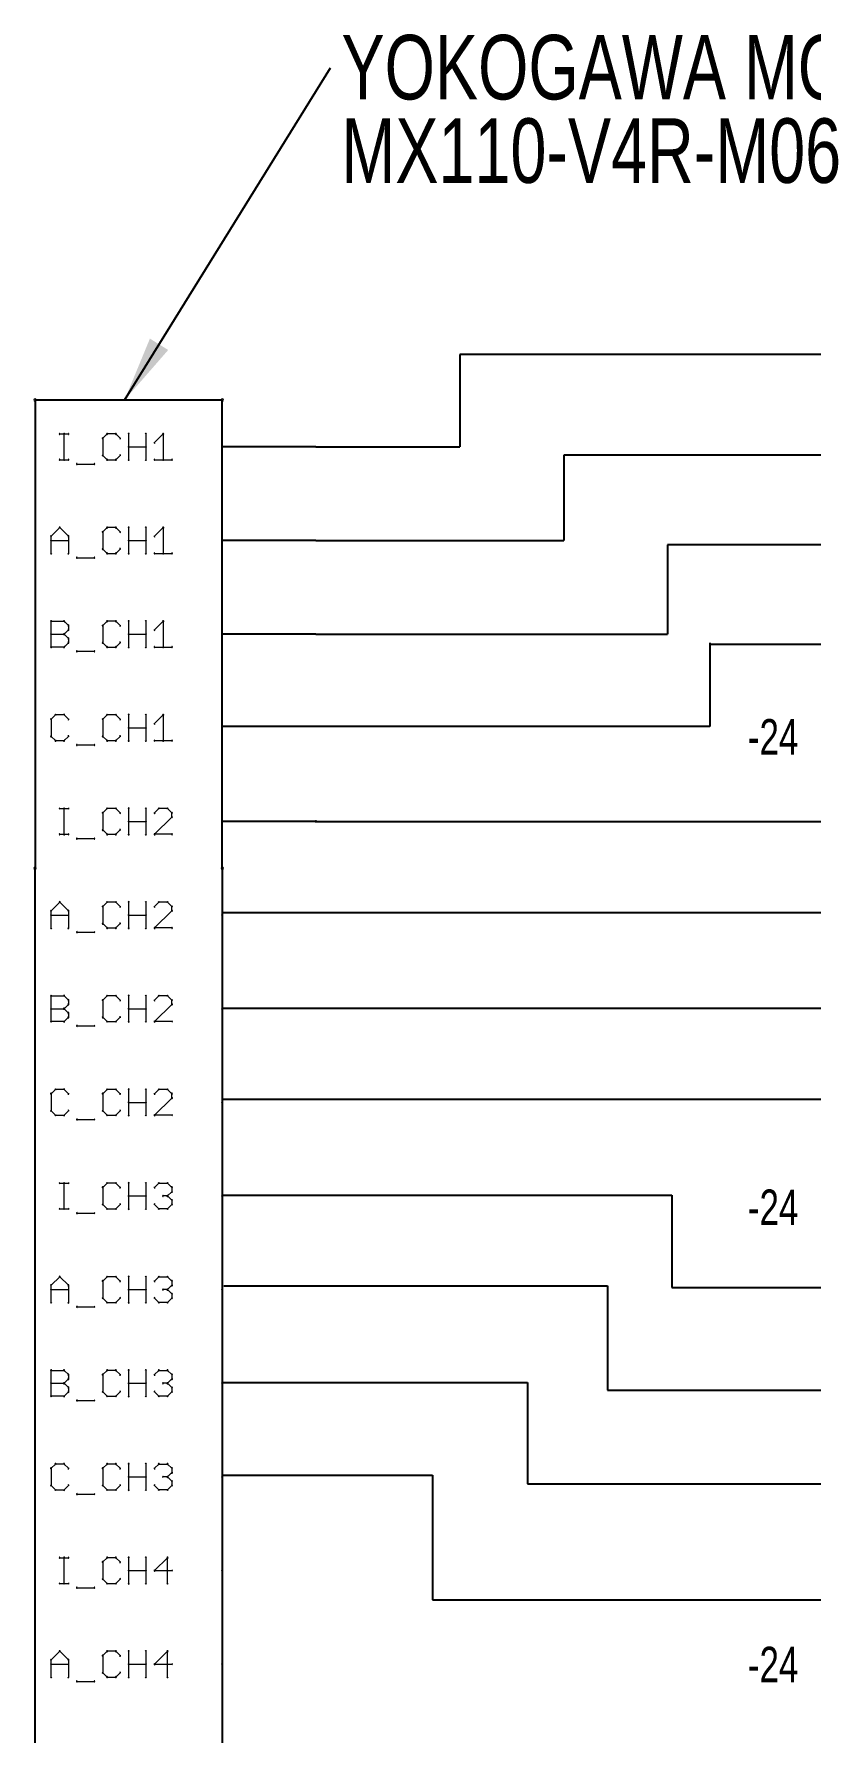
# Paper-space layout 'TEMPERATURE MODULE' of a CAD drawing. Header units: inches. Extents: x 0.5 to 16.2, y 0.3 to 10.6.
# Drawn here: x 3.147 to 4.806, y 5.005 to 8.632 of the extents above; entities that cross this region are included whole.
import ezdxf

# ---------------------------------------------------------------- set-up
doc = ezdxf.new("R2010")
doc.units = ezdxf.units.IN
doc.header["$MEASUREMENT"] = 0
for name, color, linetype in [('94', 14, 'Continuous'), ('TEXT', 4, 'Continuous'), ('THIN_RED', 1, 'Continuous')]:
    doc.layers.add(name, color=color, linetype=linetype)
doc.styles.add('SLDTEXTSTYLE0', font='TXT', dxfattribs={"width": 0.736842})
doc.styles.add('SLDTEXTSTYLE2', font='TXT', dxfattribs={"width": 0.75})
doc.dimstyles.new('SLDDIMSTYLE0', dxfattribs={"dimtxt": 0.18, "dimasz": 0.14, "dimexe": 0, "dimexo": 0.0625, "dimgap": 0, "dimtad": 0, "dimtih": 1, "dimtoh": 1, "dimdec": 0, "dimrnd": 1e-09, "dimzin": 0, "dimdsep": 46, "dimtxsty": 'Standard', "dimsah": 1, "dimcen": 0.09, "dimadec": 0, "dimazin": 0, "dimtfac": 0.14, "dimtdec": 0, "dimtofl": 0, "dimtmove": 0, "dimatfit": 3, "dimfxl": 0, "dimfrac": 2, "dimtolj": 1, "dimtzin": 0, "dimarcsym": 0})

# ---------------------------------------------------------------- blocks, each defined once
blk = doc.blocks.new('SW_NOTE_0_122')
at = {"layer": 'TEXT', "color": 0, "char_height": 0.137795, "attachment_point": 1, "style": 'SLDTEXTSTYLE2'}
for s, insert in [('YOKOGAWA MODULE 3:', (0.0237, 0.07)), ('MX110-V4R-M06', (0.0237, -0.1082))]:
    blk.add_mtext(s, dxfattribs=dict(at, insert=insert))

psp = doc.layouts.new('TEMPERATURE MODULE')

# ---------------------------------------------------------------- linework, layer by layer
at = {"layer": '94', "lineweight": 25}
for p, q in [((3.55, 7.85), (3.15, 7.85)), ((3.15, 7.85), (3.15, 6.85)), ((3.55, 6.85), (3.55, 7.85)), ((3.75, 7.75), (3.55, 7.75)), ((3.75, 7.55), (3.55, 7.55)), ((3.75, 7.35), (3.55, 7.35)), ((3.75, 6.95), (3.55, 6.95)), ((3.15, 3.05), (3.15, 6.85)), ((3.55, 6.85), (3.55, 3.05))]:
    psp.add_line(p, q, dxfattribs=at)
at = {"layer": '94', "lineweight": 18}
for centre, radius, start, end in [((3.15, 7.85), 0.0025, 90, 270), ((3.15, 7.85), 0.0025, 0, 180), ((3.55, 7.85), 0.0025, 0, 180), ((3.55, 7.85), 0.0025, 270, 90), ((3.55, 7.75), 0.0015, 90, 270), ((3.55, 7.55), 0.0015, 90, 270), ((3.55, 7.35), 0.0015, 90, 270), ((3.55, 7.15), 0.0015, 90, 270), ((3.55, 6.95), 0.0015, 90, 270), ((3.75, 6.95), 0.0015, 270, 90), ((3.15, 6.85), 0.0025, 0, 180), ((3.15, 6.85), 0.0025, 180, 0), ((3.55, 6.85), 0.0025, 0, 180), ((3.55, 6.85), 0.0025, 180, 0), ((3.55, 6.75), 0.0015, 90, 270), ((3.55, 6.55), 0.0015, 90, 270), ((3.55, 6.35), 0.0015, 90, 270), ((3.55, 6.15), 0.0015, 90, 270), ((3.55, 5.95), 0.0015, 90, 270), ((3.55, 5.75), 0.0015, 90, 270), ((3.55, 5.55), 0.0015, 90, 270), ((3.55, 5.35), 0.0015, 90, 270), ((3.55, 5.15), 0.0015, 90, 270)]:
    psp.add_arc(centre, radius, start, end, dxfattribs=at)
at = {"layer": 'TEXT', "lineweight": 18}
for p, q in [((3.2027, 7.7775), (3.221, 7.7775)), ((3.2119, 7.7225), (3.2119, 7.7775)), ((3.3039, 7.7775), (3.2948, 7.7684)), ((3.2948, 7.7684), (3.2948, 7.7317)), ((3.3223, 7.7775), (3.3039, 7.7775)), ((3.3315, 7.7684), (3.3223, 7.7775)), ((3.35, 7.7225), (3.35, 7.7775)), ((3.3867, 7.7775), (3.3867, 7.7225)), ((3.4053, 7.7592), (3.4236, 7.7775)), ((3.4236, 7.7775), (3.4236, 7.7225)), ((3.2948, 7.7317), (3.3039, 7.7225)), ((3.3223, 7.7225), (3.3315, 7.7317)), ((3.35, 7.75), (3.3867, 7.75)), ((3.2027, 7.7225), (3.221, 7.7225)), ((3.2395, 7.7133), (3.2762, 7.7133)), ((3.3039, 7.7225), (3.3223, 7.7225)), ((3.4053, 7.7225), (3.442, 7.7225)), ((3.1843, 7.5592), (3.2026, 7.5775)), ((3.1843, 7.5225), (3.1843, 7.5592)), ((3.1843, 7.55), (3.221, 7.55)), ((3.2026, 7.5775), (3.221, 7.5592)), ((3.221, 7.5592), (3.221, 7.5225)), ((3.3039, 7.5775), (3.2948, 7.5684)), ((3.2948, 7.5684), (3.2948, 7.5317)), ((3.3223, 7.5775), (3.3039, 7.5775)), ((3.3315, 7.5684), (3.3223, 7.5775)), ((3.35, 7.5225), (3.35, 7.5775)), ((3.35, 7.55), (3.3867, 7.55)), ((3.3867, 7.5775), (3.3867, 7.5225)), ((3.4053, 7.5592), (3.4236, 7.5775)), ((3.4236, 7.5775), (3.4236, 7.5225)), ((3.2395, 7.5133), (3.2762, 7.5133)), ((3.2948, 7.5317), (3.3039, 7.5225)), ((3.3039, 7.5225), (3.3223, 7.5225)), ((3.3223, 7.5225), (3.3315, 7.5317)), ((3.4053, 7.5225), (3.442, 7.5225)), ((3.1843, 7.3225), (3.1843, 7.3775)), ((3.1843, 7.3775), (3.2118, 7.3775)), ((3.2118, 7.3775), (3.221, 7.3684)), ((3.221, 7.3684), (3.221, 7.3592)), ((3.3039, 7.3775), (3.2948, 7.3684)), ((3.2948, 7.3684), (3.2948, 7.3317)), ((3.3223, 7.3775), (3.3039, 7.3775)), ((3.3315, 7.3684), (3.3223, 7.3775)), ((3.35, 7.3225), (3.35, 7.3775)), ((3.3867, 7.3775), (3.3867, 7.3225)), ((3.4053, 7.3592), (3.4236, 7.3775)), ((3.4236, 7.3775), (3.4236, 7.3225)), ((3.1843, 7.35), (3.2118, 7.35)), ((3.221, 7.3592), (3.2118, 7.35)), ((3.2118, 7.35), (3.221, 7.3408)), ((3.221, 7.3317), (3.2118, 7.3225)), ((3.221, 7.3408), (3.221, 7.3317)), ((3.2948, 7.3317), (3.3039, 7.3225)), ((3.3223, 7.3225), (3.3315, 7.3317)), ((3.35, 7.35), (3.3867, 7.35)), ((3.2118, 7.3225), (3.1843, 7.3225)), ((3.2395, 7.3133), (3.2762, 7.3133)), ((3.3039, 7.3225), (3.3223, 7.3225)), ((3.4053, 7.3225), (3.442, 7.3225)), ((3.1934, 7.1775), (3.1843, 7.1684)), ((3.1843, 7.1684), (3.1843, 7.1317)), ((3.2118, 7.1775), (3.1934, 7.1775)), ((3.221, 7.1684), (3.2118, 7.1775)), ((3.3039, 7.1775), (3.2948, 7.1684)), ((3.2948, 7.1684), (3.2948, 7.1317)), ((3.3223, 7.1775), (3.3039, 7.1775)), ((3.3315, 7.1684), (3.3223, 7.1775)), ((3.35, 7.1225), (3.35, 7.1775)), ((3.35, 7.15), (3.3867, 7.15)), ((3.3867, 7.1775), (3.3867, 7.1225)), ((3.4053, 7.1592), (3.4236, 7.1775)), ((3.4236, 7.1775), (3.4236, 7.1225)), ((3.1843, 7.1317), (3.1934, 7.1225)), ((3.1934, 7.1225), (3.2118, 7.1225)), ((3.2118, 7.1225), (3.221, 7.1317)), ((3.2395, 7.1133), (3.2762, 7.1133)), ((3.2948, 7.1317), (3.3039, 7.1225)), ((3.3039, 7.1225), (3.3223, 7.1225)), ((3.3223, 7.1225), (3.3315, 7.1317)), ((3.4053, 7.1225), (3.442, 7.1225)), ((3.2027, 6.9775), (3.221, 6.9775)), ((3.2119, 6.9225), (3.2119, 6.9775)), ((3.3039, 6.9775), (3.2948, 6.9684)), ((3.2948, 6.9684), (3.2948, 6.9317)), ((3.3223, 6.9775), (3.3039, 6.9775)), ((3.3315, 6.9684), (3.3223, 6.9775)), ((3.35, 6.9225), (3.35, 6.9775)), ((3.3867, 6.9775), (3.3867, 6.9225)), ((3.4144, 6.9775), (3.4053, 6.9684)), ((3.4328, 6.9775), (3.4144, 6.9775)), ((3.442, 6.9684), (3.4328, 6.9775)), ((3.442, 6.9592), (3.442, 6.9684)), ((3.2948, 6.9317), (3.3039, 6.9225)), ((3.3223, 6.9225), (3.3315, 6.9317)), ((3.35, 6.95), (3.3867, 6.95)), ((3.4053, 6.9225), (3.442, 6.9592)), ((3.2027, 6.9225), (3.221, 6.9225)), ((3.2395, 6.9133), (3.2762, 6.9133)), ((3.3039, 6.9225), (3.3223, 6.9225)), ((3.442, 6.9225), (3.4053, 6.9225)), ((3.1843, 6.7592), (3.2026, 6.7775)), ((3.1843, 6.7225), (3.1843, 6.7592)), ((3.1843, 6.75), (3.221, 6.75)), ((3.2026, 6.7775), (3.221, 6.7592)), ((3.221, 6.7592), (3.221, 6.7225)), ((3.3039, 6.7775), (3.2948, 6.7684)), ((3.2948, 6.7684), (3.2948, 6.7317)), ((3.3223, 6.7775), (3.3039, 6.7775)), ((3.3315, 6.7684), (3.3223, 6.7775)), ((3.35, 6.7225), (3.35, 6.7775)), ((3.35, 6.75), (3.3867, 6.75)), ((3.3867, 6.7775), (3.3867, 6.7225)), ((3.4144, 6.7775), (3.4053, 6.7684)), ((3.4053, 6.7225), (3.442, 6.7592)), ((3.4328, 6.7775), (3.4144, 6.7775)), ((3.442, 6.7684), (3.4328, 6.7775)), ((3.442, 6.7592), (3.442, 6.7684)), ((3.2395, 6.7133), (3.2762, 6.7133)), ((3.2948, 6.7317), (3.3039, 6.7225)), ((3.3039, 6.7225), (3.3223, 6.7225)), ((3.3223, 6.7225), (3.3315, 6.7317)), ((3.442, 6.7225), (3.4053, 6.7225)), ((3.1843, 6.5225), (3.1843, 6.5775)), ((3.1843, 6.5775), (3.2118, 6.5775)), ((3.2118, 6.5775), (3.221, 6.5684)), ((3.221, 6.5684), (3.221, 6.5592)), ((3.3039, 6.5775), (3.2948, 6.5684)), ((3.2948, 6.5684), (3.2948, 6.5317)), ((3.3223, 6.5775), (3.3039, 6.5775)), ((3.3315, 6.5684), (3.3223, 6.5775)), ((3.35, 6.5225), (3.35, 6.5775)), ((3.3867, 6.5775), (3.3867, 6.5225)), ((3.4144, 6.5775), (3.4053, 6.5684)), ((3.4328, 6.5775), (3.4144, 6.5775)), ((3.442, 6.5684), (3.4328, 6.5775)), ((3.442, 6.5592), (3.442, 6.5684)), ((3.1843, 6.55), (3.2118, 6.55)), ((3.221, 6.5592), (3.2118, 6.55)), ((3.2118, 6.55), (3.221, 6.5408)), ((3.221, 6.5317), (3.2118, 6.5225)), ((3.221, 6.5408), (3.221, 6.5317)), ((3.2948, 6.5317), (3.3039, 6.5225)), ((3.3223, 6.5225), (3.3315, 6.5317)), ((3.35, 6.55), (3.3867, 6.55)), ((3.4053, 6.5225), (3.442, 6.5592)), ((3.2118, 6.5225), (3.1843, 6.5225)), ((3.2395, 6.5133), (3.2762, 6.5133)), ((3.3039, 6.5225), (3.3223, 6.5225)), ((3.442, 6.5225), (3.4053, 6.5225)), ((3.1934, 6.3775), (3.1843, 6.3684)), ((3.1843, 6.3684), (3.1843, 6.3317)), ((3.2118, 6.3775), (3.1934, 6.3775)), ((3.221, 6.3684), (3.2118, 6.3775)), ((3.3039, 6.3775), (3.2948, 6.3684)), ((3.2948, 6.3684), (3.2948, 6.3317)), ((3.3223, 6.3775), (3.3039, 6.3775)), ((3.3315, 6.3684), (3.3223, 6.3775)), ((3.35, 6.3225), (3.35, 6.3775)), ((3.35, 6.35), (3.3867, 6.35)), ((3.3867, 6.3775), (3.3867, 6.3225)), ((3.4144, 6.3775), (3.4053, 6.3684)), ((3.4053, 6.3225), (3.442, 6.3592)), ((3.4328, 6.3775), (3.4144, 6.3775)), ((3.442, 6.3684), (3.4328, 6.3775)), ((3.442, 6.3592), (3.442, 6.3684)), ((3.1843, 6.3317), (3.1934, 6.3225)), ((3.1934, 6.3225), (3.2118, 6.3225)), ((3.2118, 6.3225), (3.221, 6.3317)), ((3.2395, 6.3133), (3.2762, 6.3133)), ((3.2948, 6.3317), (3.3039, 6.3225)), ((3.3039, 6.3225), (3.3223, 6.3225)), ((3.3223, 6.3225), (3.3315, 6.3317)), ((3.442, 6.3225), (3.4053, 6.3225)), ((3.2027, 6.1775), (3.221, 6.1775)), ((3.2119, 6.1225), (3.2119, 6.1775)), ((3.3039, 6.1775), (3.2948, 6.1684)), ((3.2948, 6.1684), (3.2948, 6.1317)), ((3.3223, 6.1775), (3.3039, 6.1775)), ((3.3315, 6.1684), (3.3223, 6.1775)), ((3.35, 6.1225), (3.35, 6.1775)), ((3.3867, 6.1775), (3.3867, 6.1225)), ((3.4053, 6.1684), (3.4144, 6.1775)), ((3.4144, 6.1775), (3.4328, 6.1775)), ((3.4328, 6.1775), (3.442, 6.1684)), ((3.442, 6.1684), (3.442, 6.1592)), ((3.2948, 6.1317), (3.3039, 6.1225)), ((3.3223, 6.1225), (3.3315, 6.1317)), ((3.35, 6.15), (3.3867, 6.15)), ((3.4144, 6.1225), (3.4053, 6.1317)), ((3.4328, 6.15), (3.4236, 6.15)), ((3.442, 6.1592), (3.4328, 6.15)), ((3.4328, 6.15), (3.442, 6.1408)), ((3.442, 6.1317), (3.4328, 6.1225)), ((3.442, 6.1408), (3.442, 6.1317)), ((3.2027, 6.1225), (3.221, 6.1225)), ((3.2395, 6.1133), (3.2762, 6.1133)), ((3.3039, 6.1225), (3.3223, 6.1225)), ((3.4328, 6.1225), (3.4144, 6.1225)), ((3.1843, 5.9592), (3.2026, 5.9775)), ((3.1843, 5.9225), (3.1843, 5.9592)), ((3.1843, 5.95), (3.221, 5.95)), ((3.2026, 5.9775), (3.221, 5.9592)), ((3.221, 5.9592), (3.221, 5.9225)), ((3.3039, 5.9775), (3.2948, 5.9684)), ((3.2948, 5.9684), (3.2948, 5.9317)), ((3.3223, 5.9775), (3.3039, 5.9775)), ((3.3315, 5.9684), (3.3223, 5.9775)), ((3.35, 5.9225), (3.35, 5.9775)), ((3.35, 5.95), (3.3867, 5.95)), ((3.3867, 5.9775), (3.3867, 5.9225)), ((3.4053, 5.9684), (3.4144, 5.9775)), ((3.4144, 5.9775), (3.4328, 5.9775)), ((3.4328, 5.95), (3.4236, 5.95)), ((3.4328, 5.9775), (3.442, 5.9684)), ((3.442, 5.9592), (3.4328, 5.95)), ((3.4328, 5.95), (3.442, 5.9408)), ((3.442, 5.9684), (3.442, 5.9592)), ((3.2395, 5.9133), (3.2762, 5.9133)), ((3.2948, 5.9317), (3.3039, 5.9225)), ((3.3039, 5.9225), (3.3223, 5.9225)), ((3.3223, 5.9225), (3.3315, 5.9317)), ((3.4144, 5.9225), (3.4053, 5.9317)), ((3.4328, 5.9225), (3.4144, 5.9225)), ((3.442, 5.9317), (3.4328, 5.9225)), ((3.442, 5.9408), (3.442, 5.9317)), ((3.1843, 5.7225), (3.1843, 5.7775)), ((3.1843, 5.7775), (3.2118, 5.7775)), ((3.2118, 5.7775), (3.221, 5.7684)), ((3.221, 5.7684), (3.221, 5.7592)), ((3.3039, 5.7775), (3.2948, 5.7684)), ((3.2948, 5.7684), (3.2948, 5.7317)), ((3.3223, 5.7775), (3.3039, 5.7775)), ((3.3315, 5.7684), (3.3223, 5.7775)), ((3.35, 5.7225), (3.35, 5.7775)), ((3.3867, 5.7775), (3.3867, 5.7225)), ((3.4053, 5.7684), (3.4144, 5.7775)), ((3.4144, 5.7775), (3.4328, 5.7775)), ((3.4328, 5.7775), (3.442, 5.7684)), ((3.442, 5.7684), (3.442, 5.7592)), ((3.1843, 5.75), (3.2118, 5.75)), ((3.221, 5.7592), (3.2118, 5.75)), ((3.2118, 5.75), (3.221, 5.7408)), ((3.221, 5.7317), (3.2118, 5.7225)), ((3.221, 5.7408), (3.221, 5.7317)), ((3.2948, 5.7317), (3.3039, 5.7225)), ((3.3223, 5.7225), (3.3315, 5.7317)), ((3.35, 5.75), (3.3867, 5.75)), ((3.4144, 5.7225), (3.4053, 5.7317)), ((3.4328, 5.75), (3.4236, 5.75)), ((3.442, 5.7592), (3.4328, 5.75)), ((3.4328, 5.75), (3.442, 5.7408)), ((3.442, 5.7317), (3.4328, 5.7225)), ((3.442, 5.7408), (3.442, 5.7317)), ((3.2118, 5.7225), (3.1843, 5.7225)), ((3.2395, 5.7133), (3.2762, 5.7133)), ((3.3039, 5.7225), (3.3223, 5.7225)), ((3.4328, 5.7225), (3.4144, 5.7225)), ((3.1934, 5.5775), (3.1843, 5.5684)), ((3.1843, 5.5684), (3.1843, 5.5317)), ((3.2118, 5.5775), (3.1934, 5.5775)), ((3.221, 5.5684), (3.2118, 5.5775)), ((3.3039, 5.5775), (3.2948, 5.5684)), ((3.2948, 5.5684), (3.2948, 5.5317)), ((3.3223, 5.5775), (3.3039, 5.5775)), ((3.3315, 5.5684), (3.3223, 5.5775)), ((3.35, 5.5225), (3.35, 5.5775)), ((3.35, 5.55), (3.3867, 5.55)), ((3.3867, 5.5775), (3.3867, 5.5225)), ((3.4053, 5.5684), (3.4144, 5.5775)), ((3.4144, 5.5775), (3.4328, 5.5775)), ((3.4328, 5.55), (3.4236, 5.55)), ((3.4328, 5.5775), (3.442, 5.5684)), ((3.442, 5.5592), (3.4328, 5.55)), ((3.4328, 5.55), (3.442, 5.5408)), ((3.442, 5.5684), (3.442, 5.5592)), ((3.1843, 5.5317), (3.1934, 5.5225)), ((3.1934, 5.5225), (3.2118, 5.5225)), ((3.2118, 5.5225), (3.221, 5.5317)), ((3.2395, 5.5133), (3.2762, 5.5133)), ((3.2948, 5.5317), (3.3039, 5.5225)), ((3.3039, 5.5225), (3.3223, 5.5225)), ((3.3223, 5.5225), (3.3315, 5.5317)), ((3.4144, 5.5225), (3.4053, 5.5317)), ((3.4328, 5.5225), (3.4144, 5.5225)), ((3.442, 5.5317), (3.4328, 5.5225)), ((3.442, 5.5408), (3.442, 5.5317)), ((3.2027, 5.3775), (3.221, 5.3775)), ((3.2119, 5.3225), (3.2119, 5.3775)), ((3.3039, 5.3775), (3.2948, 5.3684)), ((3.2948, 5.3684), (3.2948, 5.3317)), ((3.3223, 5.3775), (3.3039, 5.3775)), ((3.3315, 5.3684), (3.3223, 5.3775)), ((3.35, 5.3225), (3.35, 5.3775)), ((3.3867, 5.3775), (3.3867, 5.3225)), ((3.4328, 5.3775), (3.4053, 5.35)), ((3.4328, 5.3225), (3.4328, 5.3775)), ((3.2948, 5.3317), (3.3039, 5.3225)), ((3.3223, 5.3225), (3.3315, 5.3317)), ((3.35, 5.35), (3.3867, 5.35)), ((3.4053, 5.35), (3.442, 5.35)), ((3.2027, 5.3225), (3.221, 5.3225)), ((3.2395, 5.3133), (3.2762, 5.3133)), ((3.3039, 5.3225), (3.3223, 5.3225)), ((3.1843, 5.1592), (3.2026, 5.1775)), ((3.1843, 5.1225), (3.1843, 5.1592)), ((3.1843, 5.15), (3.221, 5.15)), ((3.2026, 5.1775), (3.221, 5.1592)), ((3.221, 5.1592), (3.221, 5.1225)), ((3.3039, 5.1775), (3.2948, 5.1684)), ((3.2948, 5.1684), (3.2948, 5.1317)), ((3.3223, 5.1775), (3.3039, 5.1775)), ((3.3315, 5.1684), (3.3223, 5.1775)), ((3.35, 5.1225), (3.35, 5.1775)), ((3.35, 5.15), (3.3867, 5.15)), ((3.3867, 5.1775), (3.3867, 5.1225)), ((3.4328, 5.1775), (3.4053, 5.15)), ((3.4053, 5.15), (3.442, 5.15)), ((3.4328, 5.1225), (3.4328, 5.1775)), ((3.2948, 5.1317), (3.3039, 5.1225)), ((3.3039, 5.1225), (3.3223, 5.1225)), ((3.3223, 5.1225), (3.3315, 5.1317)), ((3.2395, 5.1133), (3.2762, 5.1133))]:
    psp.add_line(p, q, dxfattribs=at)
for centre, radius, start, end in [((3.2027, 7.7775), 0.00125, 90, 270), ((3.2119, 7.7775), 0.00125, 0, 180), ((3.221, 7.7775), 0.00125, 270, 90), ((3.2948, 7.7684), 0.00125, 0, 180), ((3.2948, 7.7684), 0.00125, 135.0162, 315.0162), ((3.3039, 7.7775), 0.00125, 90, 270), ((3.3039, 7.7775), 0.00125, 315, 135), ((3.3223, 7.7775), 0.00125, 45, 225), ((3.3223, 7.7775), 0.00125, 270, 90), ((3.3315, 7.7684), 0.00125, 224.9838, 44.9838), ((3.35, 7.7775), 0.00125, 0, 180), ((3.3867, 7.7775), 0.00125, 0, 180), ((3.4236, 7.7775), 0.00125, 0, 180), ((3.4236, 7.7775), 0.00125, 315, 135), ((3.2948, 7.7317), 0.00125, 44.9838, 224.9838), ((3.2948, 7.7317), 0.00125, 180, 0), ((3.3315, 7.7317), 0.00125, 315.0162, 135.0162), ((3.35, 7.75), 0.00125, 90, 270), ((3.3867, 7.75), 0.00125, 270, 90), ((3.4053, 7.7592), 0.00125, 135, 315), ((3.2027, 7.7225), 0.00125, 90, 270), ((3.2119, 7.7225), 0.00125, 180, 0), ((3.221, 7.7225), 0.00125, 270, 90), ((3.2395, 7.7133), 0.00125, 90, 270), ((3.2762, 7.7133), 0.00125, 270, 90), ((3.3039, 7.7225), 0.00125, 90, 270), ((3.3039, 7.7225), 0.00125, 225, 45), ((3.3223, 7.7225), 0.00125, 135, 315), ((3.3223, 7.7225), 0.00125, 270, 90), ((3.35, 7.7225), 0.00125, 180, 0), ((3.3867, 7.7225), 0.00125, 180, 0), ((3.4053, 7.7225), 0.00125, 90, 270), ((3.4236, 7.7225), 0.00125, 180, 0), ((3.442, 7.7225), 0.00125, 270, 90), ((3.1843, 7.5592), 0.00125, 0, 180), ((3.1843, 7.5592), 0.00125, 135, 315), ((3.1843, 7.55), 0.00125, 90, 270), ((3.2026, 7.5775), 0.00125, 45, 225), ((3.2026, 7.5775), 0.00125, 315, 135), ((3.221, 7.5592), 0.00125, 0, 180), ((3.221, 7.5592), 0.00125, 225, 45), ((3.221, 7.55), 0.00125, 270, 90), ((3.2948, 7.5684), 0.00125, 0, 180), ((3.2948, 7.5684), 0.00125, 135.0162, 315.0162), ((3.3039, 7.5775), 0.00125, 90, 270), ((3.3039, 7.5775), 0.00125, 315, 135), ((3.3223, 7.5775), 0.00125, 45, 225), ((3.3223, 7.5775), 0.00125, 270, 90), ((3.3315, 7.5684), 0.00125, 224.9838, 44.9838), ((3.35, 7.5775), 0.00125, 0, 180), ((3.35, 7.55), 0.00125, 90, 270), ((3.3867, 7.5775), 0.00125, 0, 180), ((3.3867, 7.55), 0.00125, 270, 90), ((3.4053, 7.5592), 0.00125, 134.9838, 314.9838), ((3.4236, 7.5775), 0.00125, 0, 180), ((3.4236, 7.5775), 0.00125, 314.9838, 134.9838), ((3.1843, 7.5225), 0.00125, 180, 0), ((3.221, 7.5225), 0.00125, 180, 0), ((3.2395, 7.5133), 0.00125, 90, 270), ((3.2762, 7.5133), 0.00125, 270, 90), ((3.2948, 7.5317), 0.00125, 44.9838, 224.9838), ((3.2948, 7.5317), 0.00125, 180, 0), ((3.3039, 7.5225), 0.00125, 90, 270), ((3.3039, 7.5225), 0.00125, 225, 45), ((3.3223, 7.5225), 0.00125, 135, 315), ((3.3223, 7.5225), 0.00125, 270, 90), ((3.3315, 7.5317), 0.00125, 315.0162, 135.0162), ((3.35, 7.5225), 0.00125, 180, 0), ((3.3867, 7.5225), 0.00125, 180, 0), ((3.4053, 7.5225), 0.00125, 90, 270), ((3.4236, 7.5225), 0.00125, 180, 0), ((3.442, 7.5225), 0.00125, 270, 90), ((3.1843, 7.3775), 0.00125, 0, 180), ((3.1843, 7.3775), 0.00125, 90, 270), ((3.2118, 7.3775), 0.00125, 45.0162, 225.0162), ((3.2118, 7.3775), 0.00125, 270, 90), ((3.221, 7.3684), 0.00125, 0, 180), ((3.221, 7.3684), 0.00125, 224.9838, 44.9838), ((3.2948, 7.3684), 0.00125, 0, 180), ((3.2948, 7.3684), 0.00125, 135.0162, 315.0162), ((3.3039, 7.3775), 0.00125, 90, 270), ((3.3039, 7.3775), 0.00125, 315, 135), ((3.3223, 7.3775), 0.00125, 45, 225), ((3.3223, 7.3775), 0.00125, 270, 90), ((3.3315, 7.3684), 0.00125, 224.9838, 44.9838), ((3.35, 7.3775), 0.00125, 0, 180), ((3.3867, 7.3775), 0.00125, 0, 180), ((3.4236, 7.3775), 0.00125, 0, 180), ((3.4236, 7.3775), 0.00125, 314.9838, 134.9838), ((3.1843, 7.35), 0.00125, 90, 270), ((3.2118, 7.35), 0.00125, 45, 225), ((3.2118, 7.35), 0.00125, 135, 315), ((3.2118, 7.35), 0.00125, 270, 90), ((3.221, 7.3592), 0.00125, 180, 0), ((3.221, 7.3408), 0.00125, 0, 180), ((3.221, 7.3317), 0.00125, 180, 0), ((3.221, 7.3592), 0.00125, 315, 135), ((3.221, 7.3408), 0.00125, 225, 45), ((3.221, 7.3317), 0.00125, 315.0162, 135.0162), ((3.2948, 7.3317), 0.00125, 44.9838, 224.9838), ((3.2948, 7.3317), 0.00125, 180, 0), ((3.3315, 7.3317), 0.00125, 315.0162, 135.0162), ((3.35, 7.35), 0.00125, 90, 270), ((3.3867, 7.35), 0.00125, 270, 90), ((3.4053, 7.3592), 0.00125, 134.9838, 314.9838), ((3.1843, 7.3225), 0.00125, 90, 270), ((3.1843, 7.3225), 0.00125, 180, 0), ((3.2118, 7.3225), 0.00125, 134.9838, 314.9838), ((3.2118, 7.3225), 0.00125, 270, 90), ((3.2395, 7.3133), 0.00125, 90, 270), ((3.2762, 7.3133), 0.00125, 270, 90), ((3.3039, 7.3225), 0.00125, 90, 270), ((3.3039, 7.3225), 0.00125, 225, 45), ((3.3223, 7.3225), 0.00125, 135, 315), ((3.3223, 7.3225), 0.00125, 270, 90), ((3.35, 7.3225), 0.00125, 180, 0), ((3.3867, 7.3225), 0.00125, 180, 0), ((3.4053, 7.3225), 0.00125, 90, 270), ((3.4236, 7.3225), 0.00125, 180, 0), ((3.442, 7.3225), 0.00125, 270, 90), ((3.1843, 7.1684), 0.00125, 0, 180), ((3.1843, 7.1684), 0.00125, 135.0162, 315.0162), ((3.1934, 7.1775), 0.00125, 90, 270), ((3.1934, 7.1775), 0.00125, 315, 135), ((3.2118, 7.1775), 0.00125, 45.0162, 225.0162), ((3.2118, 7.1775), 0.00125, 270, 90), ((3.221, 7.1684), 0.00125, 224.9838, 44.9838), ((3.2948, 7.1684), 0.00125, 0, 180), ((3.2948, 7.1684), 0.00125, 135.0162, 315.0162), ((3.3039, 7.1775), 0.00125, 90, 270), ((3.3039, 7.1775), 0.00125, 315, 135), ((3.3223, 7.1775), 0.00125, 45, 225), ((3.3223, 7.1775), 0.00125, 270, 90), ((3.3315, 7.1684), 0.00125, 224.9838, 44.9838), ((3.35, 7.1775), 0.00125, 0, 180), ((3.35, 7.15), 0.00125, 90, 270), ((3.3867, 7.1775), 0.00125, 0, 180), ((3.3867, 7.15), 0.00125, 270, 90), ((3.4053, 7.1592), 0.00125, 134.9838, 314.9838), ((3.4236, 7.1775), 0.00125, 0, 180), ((3.4236, 7.1775), 0.00125, 314.9838, 134.9838), ((3.1843, 7.1317), 0.00125, 44.9838, 224.9838), ((3.1843, 7.1317), 0.00125, 180, 0), ((3.1934, 7.1225), 0.00125, 90, 270), ((3.1934, 7.1225), 0.00125, 225, 45), ((3.2118, 7.1225), 0.00125, 134.9838, 314.9838), ((3.2118, 7.1225), 0.00125, 270, 90), ((3.221, 7.1317), 0.00125, 315.0162, 135.0162), ((3.2395, 7.1133), 0.00125, 90, 270), ((3.2762, 7.1133), 0.00125, 270, 90), ((3.2948, 7.1317), 0.00125, 44.9838, 224.9838), ((3.2948, 7.1317), 0.00125, 180, 0), ((3.3039, 7.1225), 0.00125, 90, 270), ((3.3039, 7.1225), 0.00125, 225, 45), ((3.3223, 7.1225), 0.00125, 135, 315), ((3.3223, 7.1225), 0.00125, 270, 90), ((3.3315, 7.1317), 0.00125, 315.0162, 135.0162), ((3.35, 7.1225), 0.00125, 180, 0), ((3.3867, 7.1225), 0.00125, 180, 0), ((3.4053, 7.1225), 0.00125, 90, 270), ((3.4236, 7.1225), 0.00125, 180, 0), ((3.442, 7.1225), 0.00125, 270, 90), ((3.2027, 6.9775), 0.00125, 90, 270), ((3.2119, 6.9775), 0.00125, 0, 180), ((3.221, 6.9775), 0.00125, 270, 90), ((3.2948, 6.9684), 0.00125, 0, 180), ((3.2948, 6.9684), 0.00125, 135.0162, 315.0162), ((3.3039, 6.9775), 0.00125, 90, 270), ((3.3039, 6.9775), 0.00125, 315, 135), ((3.3223, 6.9775), 0.00125, 45, 225), ((3.3223, 6.9775), 0.00125, 270, 90), ((3.3315, 6.9684), 0.00125, 224.9838, 44.9838), ((3.35, 6.9775), 0.00125, 0, 180), ((3.3867, 6.9775), 0.00125, 0, 180), ((3.4053, 6.9684), 0.00125, 135.0162, 315.0162), ((3.4144, 6.9775), 0.00125, 90, 270), ((3.4144, 6.9775), 0.00125, 315, 135), ((3.4328, 6.9775), 0.00125, 45, 225), ((3.4328, 6.9775), 0.00125, 270, 90), ((3.442, 6.9684), 0.00125, 0, 180), ((3.442, 6.9684), 0.00125, 224.9838, 44.9838), ((3.2948, 6.9317), 0.00125, 44.9838, 224.9838), ((3.2948, 6.9317), 0.00125, 180, 0), ((3.3315, 6.9317), 0.00125, 315.0162, 135.0162), ((3.35, 6.95), 0.00125, 90, 270), ((3.3867, 6.95), 0.00125, 270, 90), ((3.442, 6.9592), 0.00125, 180, 0), ((3.442, 6.9592), 0.00125, 315, 135), ((3.75, 6.95), 0.0015, 90, 270), ((3.2027, 6.9225), 0.00125, 90, 270), ((3.2119, 6.9225), 0.00125, 180, 0), ((3.221, 6.9225), 0.00125, 270, 90), ((3.2395, 6.9133), 0.00125, 90, 270), ((3.2762, 6.9133), 0.00125, 270, 90), ((3.3039, 6.9225), 0.00125, 90, 270), ((3.3039, 6.9225), 0.00125, 225, 45), ((3.3223, 6.9225), 0.00125, 135, 315), ((3.3223, 6.9225), 0.00125, 270, 90), ((3.35, 6.9225), 0.00125, 180, 0), ((3.3867, 6.9225), 0.00125, 180, 0), ((3.4053, 6.9225), 0.00125, 90, 270), ((3.4053, 6.9225), 0.00125, 135, 315), ((3.442, 6.9225), 0.00125, 270, 90), ((3.1843, 6.7592), 0.00125, 0, 180), ((3.1843, 6.7592), 0.00125, 135, 315), ((3.1843, 6.75), 0.00125, 90, 270), ((3.2026, 6.7775), 0.00125, 45, 225), ((3.2026, 6.7775), 0.00125, 315, 135), ((3.221, 6.7592), 0.00125, 0, 180), ((3.221, 6.7592), 0.00125, 225, 45), ((3.221, 6.75), 0.00125, 270, 90), ((3.2948, 6.7684), 0.00125, 0, 180), ((3.2948, 6.7684), 0.00125, 135.0162, 315.0162), ((3.3039, 6.7775), 0.00125, 90, 270), ((3.3039, 6.7775), 0.00125, 315, 135), ((3.3223, 6.7775), 0.00125, 45, 225), ((3.3223, 6.7775), 0.00125, 270, 90), ((3.3315, 6.7684), 0.00125, 224.9838, 44.9838), ((3.35, 6.7775), 0.00125, 0, 180), ((3.35, 6.75), 0.00125, 90, 270), ((3.3867, 6.7775), 0.00125, 0, 180), ((3.3867, 6.75), 0.00125, 270, 90), ((3.4053, 6.7684), 0.00125, 135, 315), ((3.4144, 6.7775), 0.00125, 90, 270), ((3.4144, 6.7775), 0.00125, 315, 135), ((3.4328, 6.7775), 0.00125, 45, 225), ((3.4328, 6.7775), 0.00125, 270, 90), ((3.442, 6.7684), 0.00125, 0, 180), ((3.442, 6.7592), 0.00125, 180, 0), ((3.442, 6.7684), 0.00125, 225, 45), ((3.442, 6.7592), 0.00125, 314.9838, 134.9838), ((3.1843, 6.7225), 0.00125, 180, 0), ((3.221, 6.7225), 0.00125, 180, 0), ((3.2395, 6.7133), 0.00125, 90, 270), ((3.2762, 6.7133), 0.00125, 270, 90), ((3.2948, 6.7317), 0.00125, 44.9838, 224.9838), ((3.2948, 6.7317), 0.00125, 180, 0), ((3.3039, 6.7225), 0.00125, 90, 270), ((3.3039, 6.7225), 0.00125, 225, 45), ((3.3223, 6.7225), 0.00125, 135, 315), ((3.3223, 6.7225), 0.00125, 270, 90), ((3.3315, 6.7317), 0.00125, 315.0162, 135.0162), ((3.35, 6.7225), 0.00125, 180, 0), ((3.3867, 6.7225), 0.00125, 180, 0), ((3.4053, 6.7225), 0.00125, 90, 270), ((3.4053, 6.7225), 0.00125, 134.9838, 314.9838), ((3.442, 6.7225), 0.00125, 270, 90), ((3.1843, 6.5775), 0.00125, 0, 180), ((3.1843, 6.5775), 0.00125, 90, 270), ((3.2118, 6.5775), 0.00125, 45.0162, 225.0162), ((3.2118, 6.5775), 0.00125, 270, 90), ((3.221, 6.5684), 0.00125, 0, 180), ((3.221, 6.5684), 0.00125, 224.9838, 44.9838), ((3.2948, 6.5684), 0.00125, 0, 180), ((3.2948, 6.5684), 0.00125, 135.0162, 315.0162), ((3.3039, 6.5775), 0.00125, 90, 270), ((3.3039, 6.5775), 0.00125, 315, 135), ((3.3223, 6.5775), 0.00125, 45, 225), ((3.3223, 6.5775), 0.00125, 270, 90), ((3.3315, 6.5684), 0.00125, 224.9838, 44.9838), ((3.35, 6.5775), 0.00125, 0, 180), ((3.3867, 6.5775), 0.00125, 0, 180), ((3.4053, 6.5684), 0.00125, 135, 315), ((3.4144, 6.5775), 0.00125, 90, 270), ((3.4144, 6.5775), 0.00125, 315, 135), ((3.4328, 6.5775), 0.00125, 45, 225), ((3.4328, 6.5775), 0.00125, 270, 90), ((3.442, 6.5684), 0.00125, 0, 180), ((3.442, 6.5684), 0.00125, 225, 45), ((3.1843, 6.55), 0.00125, 90, 270), ((3.2118, 6.55), 0.00125, 45, 225), ((3.2118, 6.55), 0.00125, 135, 315), ((3.2118, 6.55), 0.00125, 270, 90), ((3.221, 6.5592), 0.00125, 180, 0), ((3.221, 6.5408), 0.00125, 0, 180), ((3.221, 6.5317), 0.00125, 180, 0), ((3.221, 6.5592), 0.00125, 315, 135), ((3.221, 6.5408), 0.00125, 225, 45), ((3.221, 6.5317), 0.00125, 315.0162, 135.0162), ((3.2948, 6.5317), 0.00125, 44.9838, 224.9838), ((3.2948, 6.5317), 0.00125, 180, 0), ((3.3315, 6.5317), 0.00125, 315.0162, 135.0162), ((3.35, 6.55), 0.00125, 90, 270), ((3.3867, 6.55), 0.00125, 270, 90), ((3.442, 6.5592), 0.00125, 180, 0), ((3.442, 6.5592), 0.00125, 314.9838, 134.9838), ((3.1843, 6.5225), 0.00125, 90, 270), ((3.1843, 6.5225), 0.00125, 180, 0), ((3.2118, 6.5225), 0.00125, 134.9838, 314.9838), ((3.2118, 6.5225), 0.00125, 270, 90), ((3.2395, 6.5133), 0.00125, 90, 270), ((3.2762, 6.5133), 0.00125, 270, 90), ((3.3039, 6.5225), 0.00125, 90, 270), ((3.3039, 6.5225), 0.00125, 225, 45), ((3.3223, 6.5225), 0.00125, 135, 315), ((3.3223, 6.5225), 0.00125, 270, 90), ((3.35, 6.5225), 0.00125, 180, 0), ((3.3867, 6.5225), 0.00125, 180, 0), ((3.4053, 6.5225), 0.00125, 90, 270), ((3.4053, 6.5225), 0.00125, 134.9838, 314.9838), ((3.442, 6.5225), 0.00125, 270, 90), ((3.1843, 6.3684), 0.00125, 0, 180), ((3.1843, 6.3684), 0.00125, 135.0162, 315.0162), ((3.1934, 6.3775), 0.00125, 90, 270), ((3.1934, 6.3775), 0.00125, 315, 135), ((3.2118, 6.3775), 0.00125, 45.0162, 225.0162), ((3.2118, 6.3775), 0.00125, 270, 90), ((3.221, 6.3684), 0.00125, 224.9838, 44.9838), ((3.2948, 6.3684), 0.00125, 0, 180), ((3.2948, 6.3684), 0.00125, 135.0162, 315.0162), ((3.3039, 6.3775), 0.00125, 90, 270), ((3.3039, 6.3775), 0.00125, 315, 135), ((3.3223, 6.3775), 0.00125, 45, 225), ((3.3223, 6.3775), 0.00125, 270, 90), ((3.3315, 6.3684), 0.00125, 224.9838, 44.9838), ((3.35, 6.3775), 0.00125, 0, 180), ((3.35, 6.35), 0.00125, 90, 270), ((3.3867, 6.3775), 0.00125, 0, 180), ((3.3867, 6.35), 0.00125, 270, 90), ((3.4053, 6.3684), 0.00125, 135, 315), ((3.4144, 6.3775), 0.00125, 90, 270), ((3.4144, 6.3775), 0.00125, 315, 135), ((3.4328, 6.3775), 0.00125, 45, 225), ((3.4328, 6.3775), 0.00125, 270, 90), ((3.442, 6.3684), 0.00125, 0, 180), ((3.442, 6.3592), 0.00125, 180, 0), ((3.442, 6.3684), 0.00125, 225, 45), ((3.442, 6.3592), 0.00125, 314.9838, 134.9838), ((3.1843, 6.3317), 0.00125, 44.9838, 224.9838), ((3.1843, 6.3317), 0.00125, 180, 0), ((3.1934, 6.3225), 0.00125, 90, 270), ((3.1934, 6.3225), 0.00125, 225, 45), ((3.2118, 6.3225), 0.00125, 134.9838, 314.9838), ((3.2118, 6.3225), 0.00125, 270, 90), ((3.221, 6.3317), 0.00125, 315.0162, 135.0162), ((3.2395, 6.3133), 0.00125, 90, 270), ((3.2762, 6.3133), 0.00125, 270, 90), ((3.2948, 6.3317), 0.00125, 44.9838, 224.9838), ((3.2948, 6.3317), 0.00125, 180, 0), ((3.3039, 6.3225), 0.00125, 90, 270), ((3.3039, 6.3225), 0.00125, 225, 45), ((3.3223, 6.3225), 0.00125, 135, 315), ((3.3223, 6.3225), 0.00125, 270, 90), ((3.3315, 6.3317), 0.00125, 315.0162, 135.0162), ((3.35, 6.3225), 0.00125, 180, 0), ((3.3867, 6.3225), 0.00125, 180, 0), ((3.4053, 6.3225), 0.00125, 90, 270), ((3.4053, 6.3225), 0.00125, 134.9838, 314.9838), ((3.442, 6.3225), 0.00125, 270, 90), ((3.2027, 6.1775), 0.00125, 90, 270), ((3.2119, 6.1775), 0.00125, 0, 180), ((3.221, 6.1775), 0.00125, 270, 90), ((3.2948, 6.1684), 0.00125, 0, 180), ((3.2948, 6.1684), 0.00125, 135.0162, 315.0162), ((3.3039, 6.1775), 0.00125, 90, 270), ((3.3039, 6.1775), 0.00125, 315, 135), ((3.3223, 6.1775), 0.00125, 45, 225), ((3.3223, 6.1775), 0.00125, 270, 90), ((3.3315, 6.1684), 0.00125, 224.9838, 44.9838), ((3.35, 6.1775), 0.00125, 0, 180), ((3.3867, 6.1775), 0.00125, 0, 180), ((3.4053, 6.1684), 0.00125, 135.0162, 315.0162), ((3.4144, 6.1775), 0.00125, 90, 270), ((3.4144, 6.1775), 0.00125, 315, 135), ((3.4328, 6.1775), 0.00125, 45, 225), ((3.4328, 6.1775), 0.00125, 270, 90), ((3.442, 6.1684), 0.00125, 0, 180), ((3.442, 6.1684), 0.00125, 224.9838, 44.9838), ((3.2948, 6.1317), 0.00125, 44.9838, 224.9838), ((3.2948, 6.1317), 0.00125, 180, 0), ((3.3315, 6.1317), 0.00125, 315.0162, 135.0162), ((3.35, 6.15), 0.00125, 90, 270), ((3.3867, 6.15), 0.00125, 270, 90), ((3.4053, 6.1317), 0.00125, 44.9838, 224.9838), ((3.4236, 6.15), 0.00125, 90, 270), ((3.4328, 6.15), 0.00125, 44.9838, 224.9838), ((3.4328, 6.15), 0.00125, 135.0162, 315.0162), ((3.4328, 6.15), 0.00125, 270, 90), ((3.442, 6.1592), 0.00125, 180, 0), ((3.442, 6.1408), 0.00125, 0, 180), ((3.442, 6.1317), 0.00125, 180, 0), ((3.442, 6.1592), 0.00125, 315, 135), ((3.442, 6.1408), 0.00125, 225, 45), ((3.442, 6.1317), 0.00125, 315.0162, 135.0162), ((3.2027, 6.1225), 0.00125, 90, 270), ((3.2119, 6.1225), 0.00125, 180, 0), ((3.221, 6.1225), 0.00125, 270, 90), ((3.2395, 6.1133), 0.00125, 90, 270), ((3.2762, 6.1133), 0.00125, 270, 90), ((3.3039, 6.1225), 0.00125, 90, 270), ((3.3039, 6.1225), 0.00125, 225, 45), ((3.3223, 6.1225), 0.00125, 135, 315), ((3.3223, 6.1225), 0.00125, 270, 90), ((3.35, 6.1225), 0.00125, 180, 0), ((3.3867, 6.1225), 0.00125, 180, 0), ((3.4144, 6.1225), 0.00125, 90, 270), ((3.4144, 6.1225), 0.00125, 225, 45), ((3.4328, 6.1225), 0.00125, 135, 315), ((3.4328, 6.1225), 0.00125, 270, 90), ((3.1843, 5.9592), 0.00125, 0, 180), ((3.1843, 5.9592), 0.00125, 135, 315), ((3.1843, 5.95), 0.00125, 90, 270), ((3.2026, 5.9775), 0.00125, 45, 225), ((3.2026, 5.9775), 0.00125, 315, 135), ((3.221, 5.9592), 0.00125, 0, 180), ((3.221, 5.9592), 0.00125, 225, 45), ((3.221, 5.95), 0.00125, 270, 90), ((3.2948, 5.9684), 0.00125, 0, 180), ((3.2948, 5.9684), 0.00125, 135.0162, 315.0162), ((3.3039, 5.9775), 0.00125, 90, 270), ((3.3039, 5.9775), 0.00125, 315, 135), ((3.3223, 5.9775), 0.00125, 45, 225), ((3.3223, 5.9775), 0.00125, 270, 90), ((3.3315, 5.9684), 0.00125, 224.9838, 44.9838), ((3.35, 5.9775), 0.00125, 0, 180), ((3.35, 5.95), 0.00125, 90, 270), ((3.3867, 5.9775), 0.00125, 0, 180), ((3.3867, 5.95), 0.00125, 270, 90), ((3.4053, 5.9684), 0.00125, 135, 315), ((3.4144, 5.9775), 0.00125, 90, 270), ((3.4144, 5.9775), 0.00125, 315, 135), ((3.4236, 5.95), 0.00125, 90, 270), ((3.4328, 5.9775), 0.00125, 45, 225), ((3.4328, 5.95), 0.00125, 44.9838, 224.9838), ((3.4328, 5.95), 0.00125, 135.0162, 315.0162), ((3.4328, 5.9775), 0.00125, 270, 90), ((3.4328, 5.95), 0.00125, 270, 90), ((3.442, 5.9684), 0.00125, 0, 180), ((3.442, 5.9592), 0.00125, 180, 0), ((3.442, 5.9684), 0.00125, 225, 45), ((3.442, 5.9592), 0.00125, 314.9838, 134.9838), ((3.1843, 5.9225), 0.00125, 180, 0), ((3.221, 5.9225), 0.00125, 180, 0), ((3.2395, 5.9133), 0.00125, 90, 270), ((3.2762, 5.9133), 0.00125, 270, 90), ((3.2948, 5.9317), 0.00125, 44.9838, 224.9838), ((3.2948, 5.9317), 0.00125, 180, 0), ((3.3039, 5.9225), 0.00125, 90, 270), ((3.3039, 5.9225), 0.00125, 225, 45), ((3.3223, 5.9225), 0.00125, 135, 315), ((3.3223, 5.9225), 0.00125, 270, 90), ((3.3315, 5.9317), 0.00125, 315.0162, 135.0162), ((3.35, 5.9225), 0.00125, 180, 0), ((3.3867, 5.9225), 0.00125, 180, 0), ((3.4053, 5.9317), 0.00125, 45, 225), ((3.4144, 5.9225), 0.00125, 90, 270), ((3.4144, 5.9225), 0.00125, 225, 45), ((3.4328, 5.9225), 0.00125, 135, 315), ((3.4328, 5.9225), 0.00125, 270, 90), ((3.442, 5.9408), 0.00125, 0, 180), ((3.442, 5.9317), 0.00125, 180, 0), ((3.442, 5.9408), 0.00125, 225.0162, 45.0162), ((3.442, 5.9317), 0.00125, 315, 135), ((3.1843, 5.7775), 0.00125, 0, 180), ((3.1843, 5.7775), 0.00125, 90, 270), ((3.2118, 5.7775), 0.00125, 45.0162, 225.0162), ((3.2118, 5.7775), 0.00125, 270, 90), ((3.221, 5.7684), 0.00125, 0, 180), ((3.221, 5.7684), 0.00125, 224.9838, 44.9838), ((3.2948, 5.7684), 0.00125, 0, 180), ((3.2948, 5.7684), 0.00125, 135.0162, 315.0162), ((3.3039, 5.7775), 0.00125, 90, 270), ((3.3039, 5.7775), 0.00125, 315, 135), ((3.3223, 5.7775), 0.00125, 45, 225), ((3.3223, 5.7775), 0.00125, 270, 90), ((3.3315, 5.7684), 0.00125, 224.9838, 44.9838), ((3.35, 5.7775), 0.00125, 0, 180), ((3.3867, 5.7775), 0.00125, 0, 180), ((3.4053, 5.7684), 0.00125, 135, 315), ((3.4144, 5.7775), 0.00125, 90, 270), ((3.4144, 5.7775), 0.00125, 315, 135), ((3.4328, 5.7775), 0.00125, 45, 225), ((3.4328, 5.7775), 0.00125, 270, 90), ((3.442, 5.7684), 0.00125, 0, 180), ((3.442, 5.7684), 0.00125, 225, 45), ((3.1843, 5.75), 0.00125, 90, 270), ((3.2118, 5.75), 0.00125, 45, 225), ((3.2118, 5.75), 0.00125, 135, 315), ((3.2118, 5.75), 0.00125, 270, 90), ((3.221, 5.7592), 0.00125, 180, 0), ((3.221, 5.7408), 0.00125, 0, 180), ((3.221, 5.7317), 0.00125, 180, 0), ((3.221, 5.7592), 0.00125, 315, 135), ((3.221, 5.7408), 0.00125, 225, 45), ((3.221, 5.7317), 0.00125, 315.0162, 135.0162), ((3.2948, 5.7317), 0.00125, 44.9838, 224.9838), ((3.2948, 5.7317), 0.00125, 180, 0), ((3.3315, 5.7317), 0.00125, 315.0162, 135.0162), ((3.35, 5.75), 0.00125, 90, 270), ((3.3867, 5.75), 0.00125, 270, 90), ((3.4053, 5.7317), 0.00125, 45, 225), ((3.4236, 5.75), 0.00125, 90, 270), ((3.4328, 5.75), 0.00125, 44.9838, 224.9838), ((3.4328, 5.75), 0.00125, 135.0162, 315.0162), ((3.4328, 5.75), 0.00125, 270, 90), ((3.442, 5.7592), 0.00125, 180, 0), ((3.442, 5.7408), 0.00125, 0, 180), ((3.442, 5.7317), 0.00125, 180, 0), ((3.442, 5.7592), 0.00125, 314.9838, 134.9838), ((3.442, 5.7408), 0.00125, 225.0162, 45.0162), ((3.442, 5.7317), 0.00125, 315, 135), ((3.1843, 5.7225), 0.00125, 90, 270), ((3.1843, 5.7225), 0.00125, 180, 0), ((3.2118, 5.7225), 0.00125, 134.9838, 314.9838), ((3.2118, 5.7225), 0.00125, 270, 90), ((3.2395, 5.7133), 0.00125, 90, 270), ((3.2762, 5.7133), 0.00125, 270, 90), ((3.3039, 5.7225), 0.00125, 90, 270), ((3.3039, 5.7225), 0.00125, 225, 45), ((3.3223, 5.7225), 0.00125, 135, 315), ((3.3223, 5.7225), 0.00125, 270, 90), ((3.35, 5.7225), 0.00125, 180, 0), ((3.3867, 5.7225), 0.00125, 180, 0), ((3.4144, 5.7225), 0.00125, 90, 270), ((3.4144, 5.7225), 0.00125, 225, 45), ((3.4328, 5.7225), 0.00125, 135, 315), ((3.4328, 5.7225), 0.00125, 270, 90), ((3.1843, 5.5684), 0.00125, 0, 180), ((3.1843, 5.5684), 0.00125, 135.0162, 315.0162), ((3.1934, 5.5775), 0.00125, 90, 270), ((3.1934, 5.5775), 0.00125, 315, 135), ((3.2118, 5.5775), 0.00125, 45.0162, 225.0162), ((3.2118, 5.5775), 0.00125, 270, 90), ((3.221, 5.5684), 0.00125, 224.9838, 44.9838), ((3.2948, 5.5684), 0.00125, 0, 180), ((3.2948, 5.5684), 0.00125, 135.0162, 315.0162), ((3.3039, 5.5775), 0.00125, 90, 270), ((3.3039, 5.5775), 0.00125, 315, 135), ((3.3223, 5.5775), 0.00125, 45, 225), ((3.3223, 5.5775), 0.00125, 270, 90), ((3.3315, 5.5684), 0.00125, 224.9838, 44.9838), ((3.35, 5.5775), 0.00125, 0, 180), ((3.35, 5.55), 0.00125, 90, 270), ((3.3867, 5.5775), 0.00125, 0, 180), ((3.3867, 5.55), 0.00125, 270, 90), ((3.4053, 5.5684), 0.00125, 135, 315), ((3.4144, 5.5775), 0.00125, 90, 270), ((3.4144, 5.5775), 0.00125, 315, 135), ((3.4236, 5.55), 0.00125, 90, 270), ((3.4328, 5.5775), 0.00125, 45, 225), ((3.4328, 5.55), 0.00125, 44.9838, 224.9838), ((3.4328, 5.55), 0.00125, 135.0162, 315.0162), ((3.4328, 5.5775), 0.00125, 270, 90), ((3.4328, 5.55), 0.00125, 270, 90), ((3.442, 5.5684), 0.00125, 0, 180), ((3.442, 5.5592), 0.00125, 180, 0), ((3.442, 5.5684), 0.00125, 225, 45), ((3.442, 5.5592), 0.00125, 314.9838, 134.9838), ((3.1843, 5.5317), 0.00125, 44.9838, 224.9838), ((3.1843, 5.5317), 0.00125, 180, 0), ((3.1934, 5.5225), 0.00125, 90, 270), ((3.1934, 5.5225), 0.00125, 225, 45), ((3.2118, 5.5225), 0.00125, 134.9838, 314.9838), ((3.2118, 5.5225), 0.00125, 270, 90), ((3.221, 5.5317), 0.00125, 315.0162, 135.0162), ((3.2395, 5.5133), 0.00125, 90, 270), ((3.2762, 5.5133), 0.00125, 270, 90), ((3.2948, 5.5317), 0.00125, 44.9838, 224.9838), ((3.2948, 5.5317), 0.00125, 180, 0), ((3.3039, 5.5225), 0.00125, 90, 270), ((3.3039, 5.5225), 0.00125, 225, 45), ((3.3223, 5.5225), 0.00125, 135, 315), ((3.3223, 5.5225), 0.00125, 270, 90), ((3.3315, 5.5317), 0.00125, 315.0162, 135.0162), ((3.35, 5.5225), 0.00125, 180, 0), ((3.3867, 5.5225), 0.00125, 180, 0), ((3.4053, 5.5317), 0.00125, 45, 225), ((3.4144, 5.5225), 0.00125, 90, 270), ((3.4144, 5.5225), 0.00125, 225, 45), ((3.4328, 5.5225), 0.00125, 135, 315), ((3.4328, 5.5225), 0.00125, 270, 90), ((3.442, 5.5408), 0.00125, 0, 180), ((3.442, 5.5317), 0.00125, 180, 0), ((3.442, 5.5408), 0.00125, 225.0162, 45.0162), ((3.442, 5.5317), 0.00125, 315, 135), ((3.2027, 5.3775), 0.00125, 90, 270), ((3.2119, 5.3775), 0.00125, 0, 180), ((3.221, 5.3775), 0.00125, 270, 90), ((3.2948, 5.3684), 0.00125, 0, 180), ((3.2948, 5.3684), 0.00125, 135.0162, 315.0162), ((3.3039, 5.3775), 0.00125, 90, 270), ((3.3039, 5.3775), 0.00125, 315, 135), ((3.3223, 5.3775), 0.00125, 45, 225), ((3.3223, 5.3775), 0.00125, 270, 90), ((3.3315, 5.3684), 0.00125, 224.9838, 44.9838), ((3.35, 5.3775), 0.00125, 0, 180), ((3.3867, 5.3775), 0.00125, 0, 180), ((3.4328, 5.3775), 0.00125, 0, 180), ((3.4328, 5.3775), 0.00125, 315, 135), ((3.2948, 5.3317), 0.00125, 44.9838, 224.9838), ((3.2948, 5.3317), 0.00125, 180, 0), ((3.3315, 5.3317), 0.00125, 315.0162, 135.0162), ((3.35, 5.35), 0.00125, 90, 270), ((3.3867, 5.35), 0.00125, 270, 90), ((3.4053, 5.35), 0.00125, 90, 270), ((3.4053, 5.35), 0.00125, 135.0162, 315.0162), ((3.442, 5.35), 0.00125, 270, 90), ((3.2027, 5.3225), 0.00125, 90, 270), ((3.2119, 5.3225), 0.00125, 180, 0), ((3.221, 5.3225), 0.00125, 270, 90), ((3.2395, 5.3133), 0.00125, 90, 270), ((3.2762, 5.3133), 0.00125, 270, 90), ((3.3039, 5.3225), 0.00125, 90, 270), ((3.3039, 5.3225), 0.00125, 225, 45), ((3.3223, 5.3225), 0.00125, 135, 315), ((3.3223, 5.3225), 0.00125, 270, 90), ((3.35, 5.3225), 0.00125, 180, 0), ((3.3867, 5.3225), 0.00125, 180, 0), ((3.4328, 5.3225), 0.00125, 180, 0), ((3.1843, 5.1592), 0.00125, 0, 180), ((3.1843, 5.1592), 0.00125, 135, 315), ((3.1843, 5.15), 0.00125, 90, 270), ((3.2026, 5.1775), 0.00125, 45, 225), ((3.2026, 5.1775), 0.00125, 315, 135), ((3.221, 5.1592), 0.00125, 0, 180), ((3.221, 5.1592), 0.00125, 225, 45), ((3.221, 5.15), 0.00125, 270, 90), ((3.2948, 5.1684), 0.00125, 0, 180), ((3.2948, 5.1684), 0.00125, 135.0162, 315.0162), ((3.3039, 5.1775), 0.00125, 90, 270), ((3.3039, 5.1775), 0.00125, 315, 135), ((3.3223, 5.1775), 0.00125, 45, 225), ((3.3223, 5.1775), 0.00125, 270, 90), ((3.3315, 5.1684), 0.00125, 224.9838, 44.9838), ((3.35, 5.1775), 0.00125, 0, 180), ((3.35, 5.15), 0.00125, 90, 270), ((3.3867, 5.1775), 0.00125, 0, 180), ((3.3867, 5.15), 0.00125, 270, 90), ((3.4053, 5.15), 0.00125, 90, 270), ((3.4053, 5.15), 0.00125, 135, 315), ((3.4328, 5.1775), 0.00125, 0, 180), ((3.4328, 5.1775), 0.00125, 315, 135), ((3.442, 5.15), 0.00125, 270, 90), ((3.1843, 5.1225), 0.00125, 180, 0), ((3.221, 5.1225), 0.00125, 180, 0), ((3.2395, 5.1133), 0.00125, 90, 270), ((3.2762, 5.1133), 0.00125, 270, 90), ((3.2948, 5.1317), 0.00125, 44.9838, 224.9838), ((3.2948, 5.1317), 0.00125, 180, 0), ((3.3039, 5.1225), 0.00125, 90, 270), ((3.3039, 5.1225), 0.00125, 225, 45), ((3.3223, 5.1225), 0.00125, 135, 315), ((3.3223, 5.1225), 0.00125, 270, 90), ((3.3315, 5.1317), 0.00125, 315.0162, 135.0162), ((3.35, 5.1225), 0.00125, 180, 0), ((3.3867, 5.1225), 0.00125, 180, 0), ((3.4328, 5.1225), 0.00125, 180, 0)]:
    psp.add_arc(centre, radius, start, end, dxfattribs=at)
at = {"layer": 'THIN_RED'}
for p, q in [((5.1815, 7.9475), (4.0578, 7.9475)), ((4.0578, 7.9475), (4.0578, 7.75)), ((3.75, 7.75), (4.0578, 7.75)), ((5.1815, 7.7321), (4.2796, 7.7321)), ((4.2796, 7.7321), (4.2796, 7.55)), ((3.75, 7.55), (4.2796, 7.55)), ((5.1815, 7.5406), (4.5014, 7.5406)), ((4.5014, 7.5406), (4.5014, 7.35)), ((3.75, 7.35), (4.5014, 7.35)), ((4.5914, 7.3311), (4.5914, 7.153)), ((5.1815, 7.3282), (4.5914, 7.3282)), ((4.5914, 7.153), (3.55, 7.153)), ((3.75, 6.95), (3.894, 6.95)), ((3.894, 6.95), (5.1815, 6.95)), ((3.55, 6.7555), (5.1815, 6.7555)), ((3.55, 6.5515), (5.1815, 6.5515)), ((3.55, 6.3568), (5.1815, 6.3568)), ((3.55, 6.1515), (4.5103, 6.1515)), ((4.5103, 6.1515), (4.5103, 5.9544)), ((3.5534, 5.9581), (4.3731, 5.9581)), ((4.3731, 5.9581), (4.3731, 5.7356)), ((4.5103, 5.9544), (5.1815, 5.9544)), ((3.55, 5.7515), (4.2024, 5.7515)), ((4.2024, 5.7515), (4.2024, 5.5353)), ((4.3731, 5.7356), (5.1815, 5.7356)), ((3.55, 5.5534), (3.9989, 5.5534)), ((3.9989, 5.5534), (3.9989, 5.2873)), ((4.2024, 5.5353), (5.1815, 5.5353)), ((3.9989, 5.2873), (5.1815, 5.2873))]:
    psp.add_line(p, q, dxfattribs=at)

# ---------------------------------------------------------------- block references
at = {"layer": 'TEXT'}
psp.add_blockref('SW_NOTE_0_122', (3.7809, 8.5598), dxfattribs=at)

# ---------------------------------------------------------------- texts
at = {"layer": 'TEXT', "char_height": 0.07576, "attachment_point": 2, "style": 'SLDTEXTSTYLE0'}
for insert in [(4.7269, 7.1686), (4.7269, 6.1638), (4.7269, 5.1872)]:
    psp.add_mtext('-24', dxfattribs=dict(at, insert=insert))

# ---------------------------------------------------------------- leaders
at = {"layer": 'TEXT'}
psp.add_leader([(3.3411, 7.85), (3.7809, 8.5598)], dimstyle='SLDDIMSTYLE0', dxfattribs=at)

doc.saveas('drawing.dxf')
